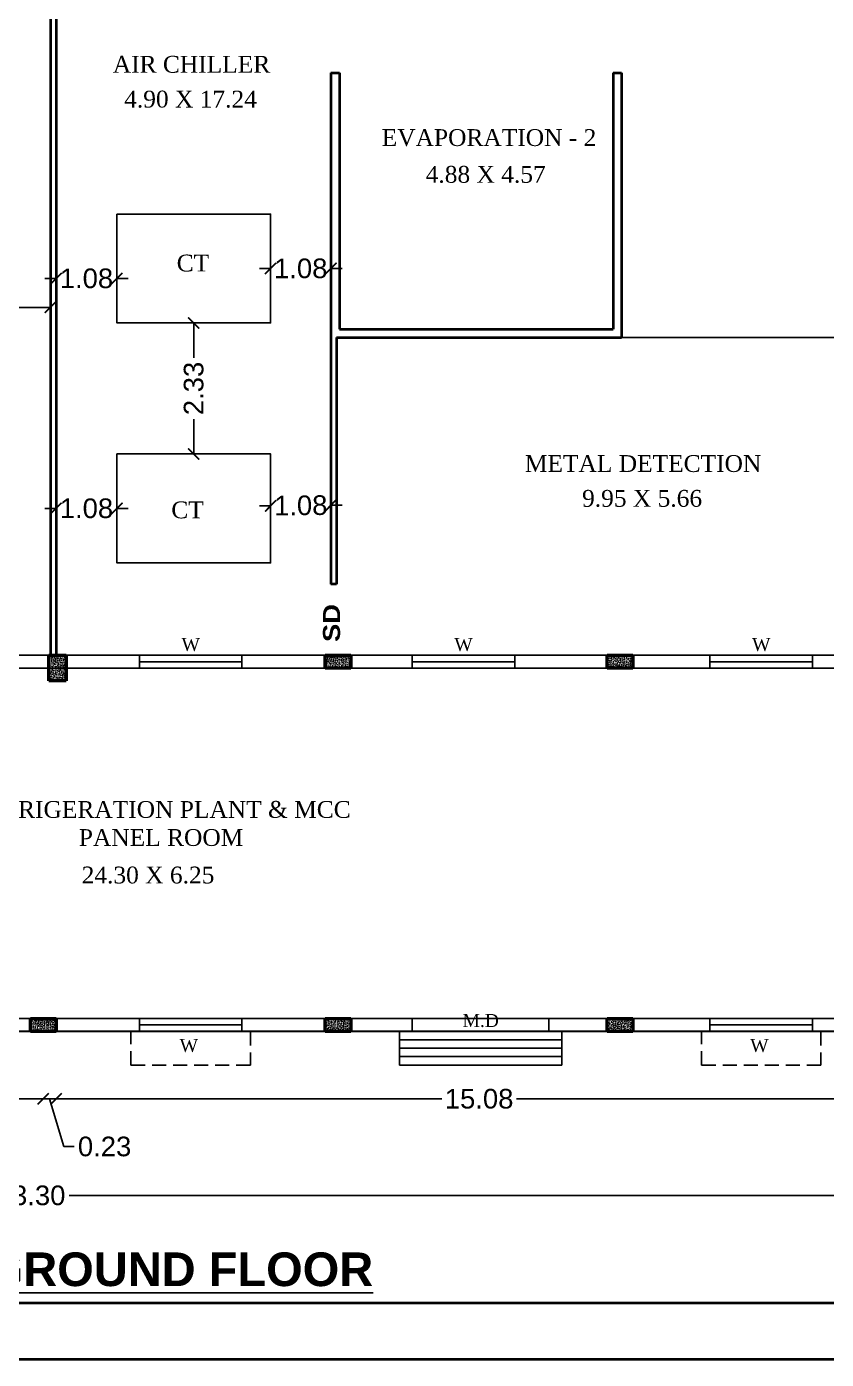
# Model space of a CAD drawing. Header units: metres. Extents: x 7359 to 7957, y 2407 to 2751.
# Drawn here: x 7695.72 to 7709.98, y 2444.38 to 2468.14 of the extents above; entities that cross this region are included whole.
import ezdxf
from ezdxf.enums import TextEntityAlignment as Align

# ---------------------------------------------------------------- set-up
doc = ezdxf.new("R2010")
doc.units = ezdxf.units.M
doc.header["$MEASUREMENT"] = 0
doc.linetypes.add('DASHED2', pattern=[0.375, 0.25, -0.125])
doc.layers.add('BLK_1_FLR_0_BLT_UP_AREA', color=1, linetype='Continuous', plot=False)
for name, color, linetype in [('BLK_1_FLR_0_REGULAR_ROOM_1', 4, 'Continuous'), ('Grid Lines', 8, 'Continuous'), ('WORKSHOP_AREA', 7, 'Continuous')]:
    doc.layers.add(name, color=color, linetype=linetype)
doc.layers.add('col', color=50, linetype='Continuous', lineweight=50)
doc.styles.get("Standard").update_dxf_attribs({"font": 'arial.ttf', "height": 0.35})
doc.styles.add('TI', font='ariblk.ttf', dxfattribs={"height": 9})
doc.dimstyles.new('Copy(2) of Standard', dxfattribs={"dimtxt": 0.3, "dimasz": 0.2, "dimexe": 0.18, "dimexo": 0.0625, "dimgap": 0.09, "dimtad": 0, "dimzin": 0, "dimdsep": 46, "dimtxsty": 'Standard', "dimblk": 'ARCHTICK', "dimcen": 0.09, "dimse1": 1, "dimse2": 1, "dimclrd": 251, "dimclrt": 1, "dimadec": 0, "dimazin": 0, "dimtfac": 1, "dimtofl": 0, "dimtmove": 0, "dimatfit": 3, "dimfxl": 0, "dimtolj": 1, "dimtzin": 0, "dimarcsym": 0})

# ---------------------------------------------------------------- blocks, each defined once
blk = doc.blocks.new('HYHYHY')
at = {"layer": 'Grid Lines', "ltscale": 10}
h = blk.add_hatch(dxfattribs=at)
h.set_pattern_fill('AR-CONC', color=256, scale=0.2, style=0)
h.set_pattern_definition([(50, (0, 0), (1.434520365, -0.12550427), [0.15, -1.65]), (355, (0, 0), (-0.277502667, 1.504384267), [0.12, -1.32]), (100.4514, (0.1195, -0.0105), (1.157018763, 1.378879084), [0.12748038, -1.402284224]), (46.1842, (0, 0.4), (2.134482097, -0.33103803), [0.225, -2.475]), (96.6356, (0.1779, 0.3724), (1.86932541, 1.94823574), [0.191220576, -2.103426]), (351.1842, (0, 0.4), (1.86932389, 1.9482372), [0.18, -1.98]), (21, (0.2, 0.3), (1.193814104, -0.805237781), [0.15, -1.65]), (326, (0.2, 0.3), (0.486630664, 1.45030009), [0.12, -1.32]), (71.4514, (0.2995, 0.2329), (1.680445257, 0.645060993), [0.12748038, -1.402284224]), (37.5, (0, 0), (0.0243197106, 0.6657877077), [0, -1.304, 0, -1.34, 0, -1.325]), (7.5, (0, 0), (0.526139075, 0.788823424), [0, -0.764, 0, -1.274, 0, -0.505]), (327.5, (-0.446, 0), (1.0676448723, -0.0451097435), [0, -0.5, 0, -1.56, 0, -2.07]), (317.5, (-0.646, 0), (1.166372339, 0.200209965), [0, -0.65, 0, -1.036, 0, -1.47])])
h.paths.add_polyline_path([(102189.39, -26447.33), (102180.39, -26447.33), (102180.39, -26465.33), (102189.39, -26465.33)])
at = {"layer": 'col', "ltscale": 10}
for p, q in [((102180.39, -26447.33), (102189.39, -26447.33)), ((102180.39, -26465.33), (102180.39, -26447.33)), ((102189.39, -26447.33), (102189.39, -26465.33)), ((102189.39, -26465.33), (102180.39, -26465.33))]:
    blk.add_line(p, q, dxfattribs=at)
blk = doc.blocks.new('DDF')
at = {"layer": 'Grid Lines', "ltscale": 10}
h = blk.add_hatch(dxfattribs=at)
h.set_pattern_fill('AR-CONC', color=256, scale=0.2, style=0)
h.set_pattern_definition([(50, (-951.191, -188.8332), (1.434520365, -0.12550427), [0.15, -1.65]), (355, (-951.191, -188.8332), (-0.277502667, 1.504384267), [0.12, -1.32]), (100.4514, (-951.0714, -188.8436), (1.157018763, 1.378879084), [0.12748038, -1.402284224]), (46.1842, (-951.191, -188.4332), (2.134482097, -0.33103803), [0.225, -2.475]), (96.6356, (-951.013, -188.4608), (1.86932541, 1.94823574), [0.191220576, -2.103426]), (351.1842, (-951.191, -188.4332), (1.86932389, 1.9482372), [0.18, -1.98]), (21, (-950.991, -188.5332), (1.193814104, -0.805237781), [0.15, -1.65]), (326, (-950.991, -188.5332), (0.486630664, 1.45030009), [0.12, -1.32]), (71.4514, (-950.8915, -188.6003), (1.680445257, 0.645060993), [0.12748038, -1.402284224]), (37.5, (-951.191, -188.8332), (0.0243197106, 0.6657877077), [0, -1.304, 0, -1.34, 0, -1.325]), (7.5, (-951.191, -188.8332), (0.526139075, 0.788823424), [0, -0.764, 0, -1.274, 0, -0.505]), (327.5, (-951.637, -188.8332), (1.0676448723, -0.0451097435), [0, -0.5, 0, -1.56, 0, -2.07]), (317.5, (-951.837, -188.8332), (1.166372339, 0.200209965), [0, -0.65, 0, -1.036, 0, -1.47])])
h.paths.add_polyline_path([(101845.21, -25573.16), (101833.21, -25573.16), (101833.21, -25582.16), (101845.21, -25582.16)])
h.paths.add_polyline_path([(101845.21, -25564.16), (101833.21, -25564.16), (101833.21, -25573.16), (101845.21, -25573.16)])
at = {"layer": 'col', "ltscale": 10}
for p, q in [((101833.21, -25564.16), (101845.21, -25564.16)), ((101833.21, -25582.16), (101833.21, -25564.16)), ((101845.21, -25564.16), (101845.21, -25582.16)), ((101845.21, -25582.16), (101833.21, -25582.16))]:
    blk.add_line(p, q, dxfattribs=at)
blk = doc.blocks.new('_ArchTick')
at = {"color": 0, "linetype": 'ByBlock', "const_width": 0.15}
blk.add_lwpolyline([(-0.5, -0.5), (0.5, 0.5)], dxfattribs=at)
blk = doc.blocks.new('*D348')
at = {"color": 251, "lineweight": -2}
for p, q in [((7687.026, 2449.021), (7690.976, 2449.021)), ((7696.016, 2449.021), (7692.066, 2449.021))]:
    blk.add_line(p, q, dxfattribs=at)
at = {"layer": 'Defpoints', "color": 0}
for p in [(7696.016, 2450.764), (7687.026, 2450.66), (7696.016, 2449.021)]:
    blk.add_point(p, dxfattribs=at)
at = {"color": 251, "lineweight": -2, "xscale": 0.2, "yscale": 0.2, "zscale": 0.2}
for p, rotation in [((7687.026, 2449.021), 179.9999999998957), ((7696.016, 2449.021), 359.9999999998959)]:
    blk.add_blockref('_ArchTick', p, dxfattribs=dict(at, rotation=rotation))
at = {"color": 1, "insert": (7691.521, 2449.021), "char_height": 0.35, "attachment_point": 5}
blk.add_mtext('\\A1;8.99', dxfattribs=at)
blk = doc.blocks.new('*D168')
at = {"color": 251, "lineweight": -2}
for p, q in [((7696.016, 2449.021), (7696.245, 2449.021)), ((7696.13, 2449.021), (7696.386, 2448.17)), ((7696.386, 2448.17), (7696.566, 2448.17))]:
    blk.add_line(p, q, dxfattribs=at)
at = {"layer": 'Defpoints', "color": 0}
for p in [(7696.016, 2450.764), (7696.245, 2450.597), (7696.245, 2449.021)]:
    blk.add_point(p, dxfattribs=at)
at = {"color": 251, "lineweight": -2, "xscale": 0.2, "yscale": 0.2, "zscale": 0.2}
for p, rotation in [((7696.016, 2449.021), 179.9999999998957), ((7696.245, 2449.021), 359.9999999998959)]:
    blk.add_blockref('_ArchTick', p, dxfattribs=dict(at, rotation=rotation))
at = {"color": 1, "insert": (7697.11, 2448.17), "char_height": 0.35, "attachment_point": 5}
blk.add_mtext('\\A1;0.23', dxfattribs=at)
blk = doc.blocks.new('*D349')
at = {"color": 251, "lineweight": -2}
for p, q in [((7696.245, 2449.021), (7703.122, 2449.021)), ((7711.329, 2449.021), (7704.451, 2449.021))]:
    blk.add_line(p, q, dxfattribs=at)
at = {"layer": 'Defpoints', "color": 0}
for p in [(7711.329, 2450.682), (7696.245, 2450.597), (7711.329, 2449.021)]:
    blk.add_point(p, dxfattribs=at)
at = {"color": 251, "lineweight": -2, "xscale": 0.2, "yscale": 0.2, "zscale": 0.2}
for p, rotation in [((7696.245, 2449.021), 179.9999999998957), ((7711.329, 2449.021), 359.9999999998959)]:
    blk.add_blockref('_ArchTick', p, dxfattribs=dict(at, rotation=rotation))
at = {"color": 1, "insert": (7703.787, 2449.021), "char_height": 0.35, "attachment_point": 5}
blk.add_mtext('\\A1;15.08', dxfattribs=at)
blk = doc.blocks.new('*D353')
at = {"color": 251, "lineweight": -2}
for p, q in [((7669.148, 2447.298), (7695.12, 2447.298)), ((7722.452, 2447.298), (7696.48, 2447.298))]:
    blk.add_line(p, q, dxfattribs=at)
at = {"layer": 'Defpoints', "color": 0}
for p in [(7669.148, 2451.372), (7722.452, 2451.372), (7722.452, 2447.298)]:
    blk.add_point(p, dxfattribs=at)
at = {"color": 251, "lineweight": -2, "xscale": 0.2, "yscale": 0.2, "zscale": 0.2, "rotation": 180}
blk.add_blockref('_ArchTick', (7669.148, 2447.298), dxfattribs=at)
at = {"color": 251, "lineweight": -2, "xscale": 0.2, "yscale": 0.2, "zscale": 0.2}
blk.add_blockref('_ArchTick', (7722.452, 2447.298), dxfattribs=at)
at = {"color": 1, "insert": (7695.8, 2447.298), "char_height": 0.35, "attachment_point": 5}
blk.add_mtext('\\A1;53.30', dxfattribs=at)
blk = doc.blocks.new('*D261')
at = {"color": 251, "lineweight": -2}
for p, q in [((7692.413, 2463.131), (7693.734, 2463.131)), ((7696.143, 2463.131), (7694.823, 2463.131))]:
    blk.add_line(p, q, dxfattribs=at)
at = {"layer": 'Defpoints', "color": 0}
for p in [(7692.413, 2463.131), (7696.143, 2463.131), (7696.143, 2463.131)]:
    blk.add_point(p, dxfattribs=at)
at = {"color": 251, "lineweight": -2, "xscale": 0.2, "yscale": 0.2, "zscale": 0.2, "rotation": 180}
blk.add_blockref('_ArchTick', (7692.413, 2463.131), dxfattribs=at)
at = {"color": 251, "lineweight": -2, "xscale": 0.2, "yscale": 0.2, "zscale": 0.2}
blk.add_blockref('_ArchTick', (7696.143, 2463.131), dxfattribs=at)
at = {"color": 1, "insert": (7694.278, 2463.131), "char_height": 0.35, "attachment_point": 5}
blk.add_mtext('\\A1;3.73', dxfattribs=at)
blk = doc.blocks.new('*D280')
at = {"color": 251, "lineweight": -2}
for p, q in [((7696.245, 2459.547), (7696.045, 2459.547)), ((7697.329, 2459.547), (7697.529, 2459.547))]:
    blk.add_line(p, q, dxfattribs=at)
at = {"layer": 'Defpoints', "color": 0}
for p in [(7696.245, 2459.547), (7696.245, 2459.547), (7697.329, 2459.547)]:
    blk.add_point(p, dxfattribs=at)
at = {"color": 251, "lineweight": -2, "xscale": 0.2, "yscale": 0.2, "zscale": 0.2}
blk.add_blockref('_ArchTick', (7696.245, 2459.547), dxfattribs=at)
at = {"color": 251, "lineweight": -2, "xscale": 0.2, "yscale": 0.2, "zscale": 0.2, "rotation": 180}
blk.add_blockref('_ArchTick', (7697.329, 2459.547), dxfattribs=at)
at = {"color": 1, "insert": (7696.787, 2459.547), "char_height": 0.35, "attachment_point": 5}
blk.add_mtext('\\A1;1.08', dxfattribs=at)
blk = doc.blocks.new('*D281')
at = {"color": 251, "lineweight": -2}
for p, q in [((7700.069, 2459.592), (7699.869, 2459.59)), ((7701.146, 2459.605), (7701.346, 2459.607))]:
    blk.add_line(p, q, dxfattribs=at)
at = {"layer": 'Defpoints', "color": 0}
for p in [(7700.069, 2459.621), (7701.146, 2459.634), (7701.146, 2459.605)]:
    blk.add_point(p, dxfattribs=at)
at = {"color": 251, "lineweight": -2, "xscale": 0.2, "yscale": 0.2, "zscale": 0.2}
for p, rotation in [((7701.146, 2459.605), 180.6663333222227), ((7700.069, 2459.592), 0.6663333222226697)]:
    blk.add_blockref('_ArchTick', p, dxfattribs=dict(at, rotation=rotation))
at = {"color": 1, "insert": (7700.607, 2459.599), "char_height": 0.35, "attachment_point": 5, "rotation": 0.6663}
blk.add_mtext('\\A1;1.08', dxfattribs=at)
blk = doc.blocks.new('*D282')
at = {"color": 251, "lineweight": -2}
for p, q in [((7700.069, 2463.824), (7699.869, 2463.824)), ((7701.146, 2463.824), (7701.346, 2463.824))]:
    blk.add_line(p, q, dxfattribs=at)
at = {"layer": 'Defpoints', "color": 0}
for p in [(7700.069, 2463.824), (7701.146, 2463.824), (7701.146, 2463.824)]:
    blk.add_point(p, dxfattribs=at)
at = {"color": 251, "lineweight": -2, "xscale": 0.2, "yscale": 0.2, "zscale": 0.2}
blk.add_blockref('_ArchTick', (7700.069, 2463.824), dxfattribs=at)
at = {"color": 251, "lineweight": -2, "xscale": 0.2, "yscale": 0.2, "zscale": 0.2, "rotation": 180}
blk.add_blockref('_ArchTick', (7701.146, 2463.824), dxfattribs=at)
at = {"color": 1, "insert": (7700.607, 2463.824), "char_height": 0.35, "attachment_point": 5}
blk.add_mtext('\\A1;1.08', dxfattribs=at)
blk = doc.blocks.new('*D283')
at = {"color": 251, "lineweight": -2}
for p, q in [((7696.245, 2463.646), (7696.045, 2463.646)), ((7697.329, 2463.646), (7697.529, 2463.646))]:
    blk.add_line(p, q, dxfattribs=at)
at = {"layer": 'Defpoints', "color": 0}
for p in [(7696.245, 2463.646), (7696.245, 2463.646), (7697.329, 2463.646)]:
    blk.add_point(p, dxfattribs=at)
at = {"color": 251, "lineweight": -2, "xscale": 0.2, "yscale": 0.2, "zscale": 0.2}
blk.add_blockref('_ArchTick', (7696.245, 2463.646), dxfattribs=at)
at = {"color": 251, "lineweight": -2, "xscale": 0.2, "yscale": 0.2, "zscale": 0.2, "rotation": 180}
blk.add_blockref('_ArchTick', (7697.329, 2463.646), dxfattribs=at)
at = {"color": 1, "insert": (7696.787, 2463.646), "char_height": 0.35, "attachment_point": 5}
blk.add_mtext('\\A1;1.08', dxfattribs=at)
blk = doc.blocks.new('*D284')
at = {"color": 251, "lineweight": -2}
for p, q in [((7698.699, 2462.853), (7698.699, 2462.233)), ((7698.699, 2460.518), (7698.699, 2461.138))]:
    blk.add_line(p, q, dxfattribs=at)
at = {"layer": 'Defpoints', "color": 0}
for p in [(7698.699, 2462.853), (7698.699, 2460.518), (7698.699, 2460.518)]:
    blk.add_point(p, dxfattribs=at)
at = {"color": 251, "lineweight": -2, "xscale": 0.2, "yscale": 0.2, "zscale": 0.2}
for p, rotation in [((7698.699, 2462.853), 90), ((7698.699, 2460.518), 270)]:
    blk.add_blockref('_ArchTick', p, dxfattribs=dict(at, rotation=rotation))
at = {"color": 1, "insert": (7698.699, 2461.685), "char_height": 0.35, "attachment_point": 5, "rotation": 90}
blk.add_mtext('\\A1;2.33', dxfattribs=at)

msp = doc.modelspace()

# ---------------------------------------------------------------- linework, layer by layer
at = {"lineweight": 40}
for p, q in [((7696.14296, 2476.38029), (7696.14296, 2456.92786)), ((7696.24454, 2474.17093), (7696.24454, 2456.92786)), ((7701.14574, 2467.31433), (7701.14574, 2458.1976)), ((7701.14574, 2467.31433), (7701.29811, 2467.31433)), ((7701.29811, 2467.31433), (7701.29811, 2462.74327)), ((7706.17391, 2467.31433), (7706.17391, 2462.74327)), ((7706.17391, 2467.31433), (7706.32628, 2467.31433)), ((7706.32628, 2467.31433), (7706.32628, 2462.5909)), ((7701.24732, 2462.5909), (7701.24732, 2458.1976)), ((7701.24732, 2462.5909), (7706.32628, 2462.5909)), ((7701.29811, 2462.74327), (7706.17391, 2462.74327)), ((7701.24732, 2458.1976), (7701.14574, 2458.1976))]:
    msp.add_line(p, q, dxfattribs=at)
for p, q in [((7706.32628, 2462.5909), (7711.20208, 2462.5909)), ((7683.54714, 2456.92786), (7722.45198, 2456.92786)), ((7697.69084, 2456.92786), (7699.55856, 2456.92786)), ((7697.73014, 2456.92786), (7697.73014, 2456.6993)), ((7699.55856, 2456.92786), (7699.55856, 2456.6993)), ((7702.55389, 2456.92786), (7704.42162, 2456.92786)), ((7702.59319, 2456.92786), (7702.59319, 2456.6993)), ((7704.42162, 2456.92786), (7704.42162, 2456.6993)), ((7707.86146, 2456.92786), (7709.72918, 2456.92786)), ((7707.90076, 2456.92786), (7707.90076, 2456.6993)), ((7709.72918, 2456.92786), (7709.72918, 2456.6993)), ((7687.02623, 2456.6993), (7711.32905, 2456.6993)), ((7697.73014, 2456.6993), (7697.73014, 2456.81358)), ((7697.73014, 2456.81358), (7699.55856, 2456.81358)), ((7699.55856, 2456.6993), (7697.73014, 2456.6993)), ((7702.59319, 2456.6993), (7702.59319, 2456.81358)), ((7702.59319, 2456.81358), (7704.42162, 2456.81358)), ((7704.42162, 2456.6993), (7702.59319, 2456.6993)), ((7707.90076, 2456.6993), (7707.90076, 2456.81358)), ((7707.90076, 2456.81358), (7709.72918, 2456.81358)), ((7709.72918, 2456.6993), (7707.90076, 2456.6993)), ((7695.04464, 2450.45218), (7696.01599, 2450.45218)), ((7696.24454, 2450.45218), (7697.73014, 2450.45218)), ((7697.73014, 2450.45218), (7697.73014, 2450.22363)), ((7697.73014, 2450.22363), (7697.73014, 2450.45218)), ((7697.73014, 2450.45218), (7699.55856, 2450.45218)), ((7699.55856, 2450.45218), (7702.59324, 2450.45218)), ((7699.55856, 2450.45218), (7699.55856, 2450.22363)), ((7699.55856, 2450.22363), (7699.55856, 2450.45218)), ((7699.55856, 2450.45218), (7699.55856, 2450.33791)), ((7702.59324, 2450.45218), (7702.59324, 2450.22363)), ((7705.03114, 2450.45218), (7707.90076, 2450.45218)), ((7705.03114, 2450.45218), (7705.03114, 2450.22363)), ((7707.90076, 2450.45218), (7707.90076, 2450.22363)), ((7707.90076, 2450.22363), (7707.90076, 2450.45218)), ((7707.90076, 2450.45218), (7709.72918, 2450.45218)), ((7709.72918, 2450.45218), (7711.32905, 2450.45218)), ((7709.72918, 2450.22363), (7709.72918, 2450.45218)), ((7709.72918, 2450.22363), (7709.72918, 2450.45218)), ((7709.72918, 2450.45218), (7709.72918, 2450.33791)), ((7695.04464, 2450.22363), (7697.73014, 2450.22363)), ((7699.55856, 2450.33791), (7697.73014, 2450.33791)), ((7699.59786, 2450.22363), (7697.73014, 2450.22363)), ((7699.55856, 2450.22363), (7702.59324, 2450.22363)), ((7702.59321, 2450.38404), (7702.59324, 2450.22363)), ((7705.03111, 2450.3846), (7705.03114, 2450.22419)), ((7705.03114, 2450.22363), (7707.90076, 2450.22363)), ((7709.72918, 2450.33791), (7707.90076, 2450.33791)), ((7709.76848, 2450.22363), (7707.90076, 2450.22363)), ((7709.72918, 2450.22363), (7711.55761, 2450.22363))]:
    msp.add_line(p, q)
at = {"linetype": 'Continuous', "ltscale": 4}
for p, q in [((7705.2597, 2450.22363), (7702.36469, 2450.22363)), ((7702.36469, 2449.62363), (7702.36469, 2450.22363)), ((7705.2597, 2449.62363), (7705.2597, 2450.22363)), ((7705.2597, 2450.07363), (7702.36469, 2450.07363)), ((7705.2597, 2449.92363), (7702.36469, 2449.92363)), ((7705.2597, 2449.77363), (7702.36469, 2449.77363)), ((7705.2597, 2449.62363), (7702.36469, 2449.62363))]:
    msp.add_line(p, q, dxfattribs=at)
at = {"lineweight": 40}
for points in [[(7748.27221, 2527.37691), (7748.27221, 2444.37691), (7661.5066, 2444.37691), (7661.5066, 2527.37691)], [(7747.27221, 2526.37691), (7747.27221, 2445.37691), (7662.5066, 2445.37691), (7662.5066, 2526.37691)]]:
    msp.add_lwpolyline(points, close=True, dxfattribs=at)
for points in [[(7697.32886, 2464.79422), (7700.06852, 2464.79422), (7700.06852, 2462.85285), (7697.32886, 2462.85285)], [(7697.32886, 2460.51793), (7700.06852, 2460.51793), (7700.06852, 2458.57656), (7697.32886, 2458.57656)]]:
    msp.add_lwpolyline(points, close=True)
at = {"linetype": 'DASHED2'}
for points in [[(7699.55856, 2450.22363), (7699.70856, 2450.22363), (7699.70856, 2449.62363), (7697.73014, 2449.62363), (7697.58014, 2449.62363), (7697.58014, 2450.22363), (7697.73014, 2450.22363)], [(7709.72918, 2450.22363), (7709.87918, 2450.22363), (7709.87918, 2449.62363), (7707.90076, 2449.62363), (7707.75076, 2449.62363), (7707.75076, 2450.22363), (7707.90076, 2450.22363)]]:
    msp.add_lwpolyline(points, dxfattribs=at)
at = {"layer": 'BLK_1_FLR_0_BLT_UP_AREA', "color": 45}
msp.add_lwpolyline([(7669.14829, 2485.0653), (7722.44829, 2485.0653), (7722.44829, 2450.2253), (7669.14829, 2450.2253)], close=True, dxfattribs=at)
at = {"layer": 'BLK_1_FLR_0_REGULAR_ROOM_1', "color": 4}
msp.add_lwpolyline([(7669.37829, 2484.8353), (7722.21829, 2484.8353), (7722.21829, 2450.4553), (7669.37829, 2450.4553)], close=True, dxfattribs=at)
at = {"layer": 'WORKSHOP_AREA', "color": 45}
msp.add_lwpolyline([(7669.37829, 2484.8353), (7722.21829, 2484.8353), (7722.21829, 2450.4553), (7669.37829, 2450.4553)], close=True, dxfattribs=at)

# ---------------------------------------------------------------- block references
at = {"xscale": 0.0253948036308471, "yscale": 0.0253948036308471, "zscale": 0.0253948036308471}
msp.add_blockref('DDF', (5110.08321, 3106.12475), dxfattribs=at)
at = {"xscale": 0.0253948036308471, "yscale": 0.0253948036308471, "zscale": 0.0253948036308471, "rotation": 270}
for p in [(8373.126, 5051.77891), (8378.15417, 5051.77891), (8367.86928, 5045.30324), (8373.126, 5045.30324), (8378.15417, 5045.30324)]:
    msp.add_blockref('HYHYHY', p, dxfattribs=at)

# ---------------------------------------------------------------- texts
at = {"style": 'TI'}
msp.add_text('SD', height=0.304738, rotation=90, dxfattribs=at).set_placement((7701.30801, 2457.50393), align=Align.CENTER)
at = {"attachment_point": 2, "style": 'TI'}
for s, insert, char_height, width in [('{\\fTimes New Roman|b0|i0|c0|p18;AIR CHILLER}', (7698.65981, 2467.61424), 0.3, 2.7505847), ('{\\fTimes New Roman|b0|i0|c0|p18;4.90 X 17.24}', (7698.64223, 2466.9935), 0.3, 5.3128352), ('{\\fTimes New Roman|b0|i0|c0|p18;EVAPORATION - 2}', (7703.96349, 2466.30787), 0.3, 3.8539979), ('{\\fTimes New Roman|b0|i0|c0|p18;4.88 X 4.57}', (7703.90398, 2465.65211), 0.3, 3.6893014), ('{\\fTimes New Roman|b0|i0|c0|p18;CT}', (7698.68524, 2464.07108), 0.3, 0.8249178), ('{\\fTimes New Roman|b0|i0|c0|p18;METAL DETECTION}', (7706.70977, 2460.49689), 0.3, 4.620646), ('{\\fTimes New Roman|b0|i0|c0|p18;9.95 X 5.66}', (7706.69218, 2459.87615), 0.3, 5.3128352), ('{\\fTimes New Roman|b0|i0|c0|p18;CT}', (7698.58916, 2459.6707), 0.3, 0.8249178), ('{\\fTimes New Roman|b0|i0|c0|p18;REFRIGERATION PLANT & MCC PANEL ROOM}', (7698.11711, 2454.33006), 0.3, 6.8512473), ('{\\fTimes New Roman|b0|i0|c0|p18;24.30 X 6.25}', (7697.88442, 2453.16126), 0.3, 5.3128352), ('{\\fTimes New Roman|b0|i0|c0|p18;M.D}', (7703.81616, 2450.53264), 0.23, 0.2379408)]:
    msp.add_mtext(s, dxfattribs=dict(at, insert=insert, char_height=char_height, width=width))
at = {"style": 'TI'}
for s, insert, char_height, attachment_point in [('{\\fTimes New Roman|b0|i0|c0|p18;W}', (7698.64602, 2457.23496), 0.23, 2), ('{\\fTimes New Roman|b0|i0|c0|p18;W}', (7703.50907, 2457.23496), 0.23, 2), ('{\\fTimes New Roman|b0|i0|c0|p18;W}', (7708.81664, 2457.23496), 0.23, 2), ('{\\fTimes New Roman|b0|i0|c0|p18;W}', (7698.61254, 2450.0865), 0.23, 2), ('{\\fTimes New Roman|b0|i0|c0|p18;W}', (7708.78316, 2450.0865), 0.23, 2), ('{\\fArial|b1|i0|c0|p34;\\LBLOCK - A - GROUND FLOOR}', (7689.93401, 2445.97845), 0.6, 4)]:
    msp.add_mtext(s, dxfattribs=dict(at, insert=insert, char_height=char_height, attachment_point=attachment_point))

# ---------------------------------------------------------------- dimensions: what is measured, and where the dimension line sits
for p1, p2, distance, picture, middle in [((7700.06852, 2463.82354), (7701.14574, 2463.82354), 0, '*D282', (7700.60713, 2463.82354)), ((7697.32886, 2463.64583), (7696.24454, 2463.64583), 0, '*D283', (7696.7867, 2463.64583)), ((7692.41325, 2463.1309), (7696.14296, 2463.1309), 0, '*D261', (7694.2781, 2463.1309)), ((7698.69869, 2462.85285), (7698.69869, 2460.51793), 0, '*D284', (7698.69869, 2461.68539)), ((7697.32886, 2459.54724), (7696.24454, 2459.54724), 0, '*D280', (7696.7867, 2459.54724)), ((7700.06852, 2459.62137), (7701.14574, 2459.63389), -0.02891, '*D281', (7700.60747, 2459.59872)), ((7669.14829, 2451.37235), (7722.45198, 2451.37235), -4.0745, '*D353', (7695.80013, 2447.29785))]:
    dim = msp.add_aligned_dim(p1=p1, p2=p2, distance=distance, dimstyle='Copy(2) of Standard', override={"dimpost": '\\X'})
    dim.commit()
    dim.dimension.update_dxf_attribs({"geometry": picture, "text_midpoint": middle})
for base, p1, p2, picture, middle in [((7696.01599, 2449.02126), (7687.02623, 2450.66049), (7696.01599, 2450.76353), '*D348', (7691.52111, 2449.02126)), ((7696.24454, 2449.02126), (7696.01599, 2450.76353), (7696.24454, 2450.59712), '*D168', (7696.6557, 2448.1698)), ((7711.32905, 2449.02126), (7696.24454, 2450.59712), (7711.32905, 2450.68246), '*D349', (7703.7868, 2449.02126))]:
    dim = msp.add_linear_dim(base=base, p1=p1, p2=p2, angle=180, dimstyle='Copy(2) of Standard', override={"dimpost": '\\X', "dimtmove": 1})
    dim.commit()
    dim.dimension.update_dxf_attribs({"geometry": picture, "text_midpoint": middle})

doc.saveas('drawing.dxf')
